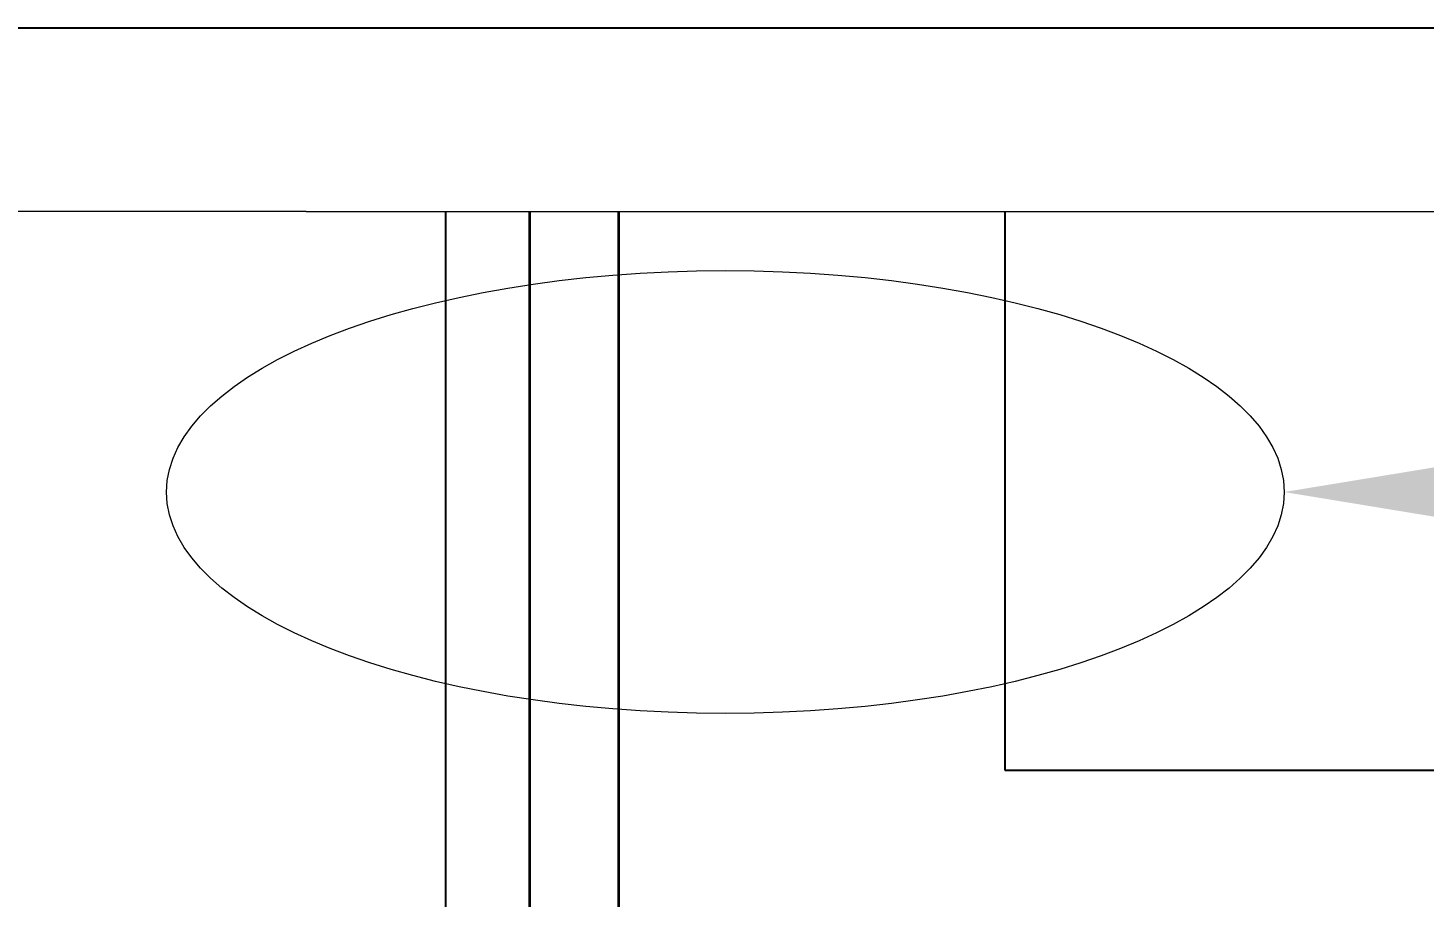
# Model space of a CAD drawing. Header units: millimetres. Extents: x 1256 to 2931, y 3298 to 3694.
# Drawn here: x 2062.12 to 2087.11, y 3433.97 to 3449.52 of the extents above; entities that cross this region are included whole.
import ezdxf
from ezdxf import colors
from ezdxf.entities.mleader import LeaderData, LeaderLine
from ezdxf.math import Vec2, Vec3

# ---------------------------------------------------------------- set-up
doc = ezdxf.new("R2010")
doc.units = ezdxf.units.MM
for name, color, linetype, lineweight in [('Cams', 1, 'Continuous', 35), ('Canales', 250, 'Continuous', 25), ('Comptabilitat', 1, 'Continuous', 35), ('Directrius', 1, 'Continuous', 35), ('Rack 1 - 2', 250, 'Continuous', 5), ('Recepció', 1, 'Continuous', 35)]:
    doc.layers.add(name, color=color, linetype=linetype, lineweight=lineweight)
doc.styles.get("Standard").update_dxf_attribs({"font": 'Arial.ttf'})

msp = doc.modelspace()

# ---------------------------------------------------------------- linework, layer by layer
at = {"layer": 'Cams', "lineweight": 20}
msp.add_ellipse((2074.604, 3441.219), major_axis=(10, 0), ratio=0.396217, dxfattribs=at)
at = {"layer": 'Canales'}
for p, q in [((2048.89, 3449.525), (2100.319, 3449.525)), ((2069.604, 3406.239), (2069.604, 3446.239)), ((2079.604, 3446.239), (2079.604, 3436.239)), ((2079.604, 3436.239), (2149.604, 3436.239))]:
    msp.add_line(p, q, dxfattribs=at)
at = {"layer": 'Comptabilitat'}
msp.add_line((2072.697, 3401.328), (2072.697, 3446.239), dxfattribs=at)
at = {"layer": 'Rack 1 - 2'}
for p, q in [((2067.104, 3446.239), (2044.604, 3446.239)), ((2067.104, 3446.239), (2082.104, 3446.239)), ((2069.604, 3446.239), (2079.604, 3446.239)), ((2082.104, 3446.239), (2104.604, 3446.239))]:
    msp.add_line(p, q, dxfattribs=at)
at = {"layer": 'Recepció'}
msp.add_line((2071.104, 3404.239), (2071.104, 3446.239), dxfattribs=at)

# ---------------------------------------------------------------- leaders
at = {"layer": 'Directrius'}
ml = msp.add_multileader_mtext('Standard', dxfattribs=at)
ml.set_content('46', color=256)
ml.set_leader_properties()
ml.build(insert=Vec2(0, 0))
ctx = ml.context
ctx.base_point, ctx.plane_origin = Vec3(2114.972, 3445.748), Vec3(2084.604, 3441.219)
notes = []
notes.append((ctx, [(0, (1, 1, 0), (2106.972, 3445.748), (1, 0), 8, [(0, [(2084.604, 3441.219), (2098.68, 3441.219)], 0, [])])]))
ctx.mtext.insert, ctx.mtext.flow_direction = Vec3(2116.972, 3447.782), 5
for ctx, leaders in notes:
    for number, flags, end, landing, length, lines in leaders:
        leader = LeaderData()
        leader.index, (leader.has_last_leader_line, leader.has_dogleg_vector, leader.attachment_direction) = number, flags
        leader.last_leader_point, leader.dogleg_vector, leader.dogleg_length = Vec3(end), Vec3(landing), length
        for number, points, colour, breaks in lines:
            line = LeaderLine()
            line.index, line.vertices, line.color, line.breaks = number, Vec3.list(points), colors.encode_raw_color(colour), breaks
            leader.lines.append(line)
        ctx.leaders.append(leader)

doc.saveas('drawing.dxf')
